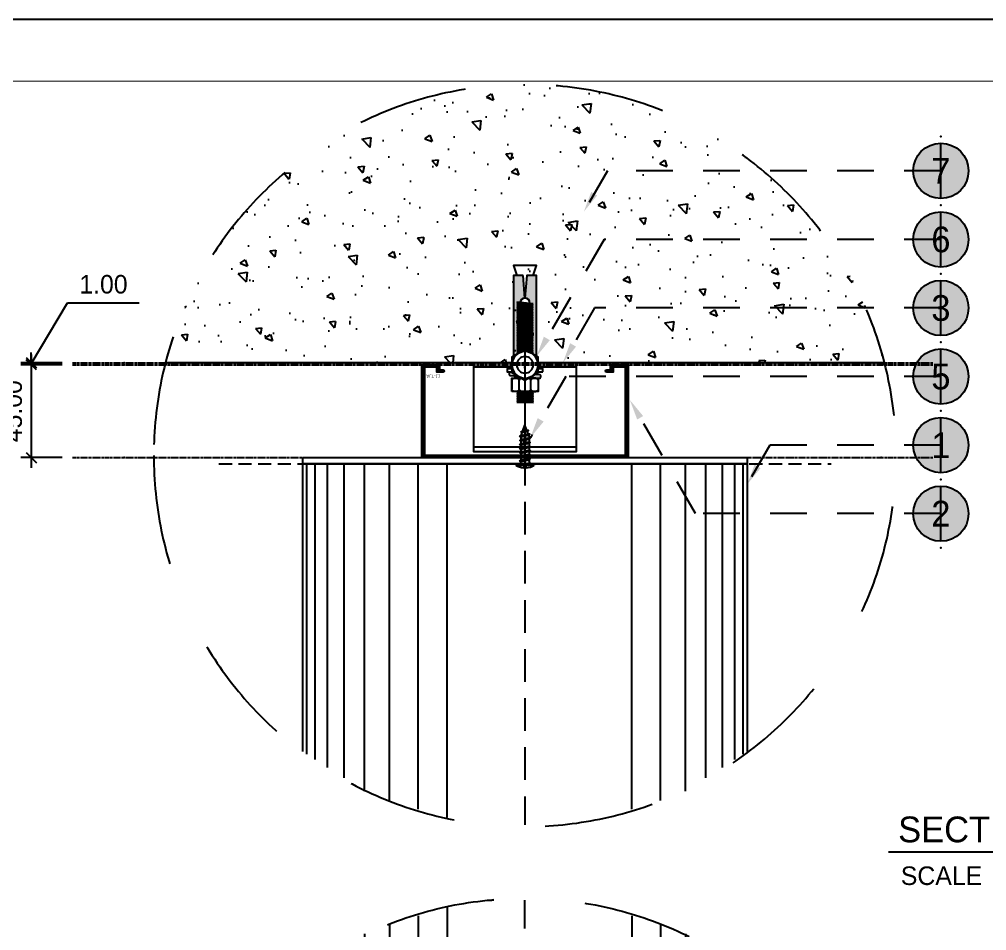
# Model space of a CAD drawing. Header units: millimetres. Extents: x -244126 to 368105, y -173968 to 259060.
# Drawn here: x -110371.9 to -109902.9, y 50908.5 to 51350.6 of the extents above; entities that cross this region are included whole.
import ezdxf
from ezdxf.enums import TextEntityAlignment as Align
from ezdxf.xclip import XClip

# ---------------------------------------------------------------- set-up
doc = ezdxf.new("R2010")
doc.units = ezdxf.units.MM
doc.header["$MEASUREMENT"] = 0
doc.header["$XCLIPFRAME"] = 0
for name, pattern in [('ACAD_ISO04W100', [30, 24, -3, 0, -3]), ('BORDER2', [22.225, 6.35, -3.175, 6.35, -3.175, 0, -3.175]), ('CENTER', [2, 1.25, -0.25, 0.25, -0.25]), ('HIDDEN', [9.525, 6.35, -3.175]), ('TA_GL_000.00010', [0.000275, 0.0001, -2.5e-05, 2.5e-05, -2.5e-05, 0.0001]), ('TA_HL_001.00', [6.5, 3.55, -2.95]), ('TA_HL_003.00000', [19.5, 10.65, -8.85]), ('TA_HL_015.00000', [97.5, 53.25, -44.25])]:
    doc.linetypes.add(name, pattern=pattern)
for name, color, linetype in [('000 - GRID', 8, 'CENTER'), ('000 - H A T C H', 8, 'Continuous'), ('000 - H I D D E N', 7, 'Continuous'), ('000 - L I N E 0.1', 1, 'Continuous'), ('000 - SYMBOL CON', 1, 'Continuous'), ('000 - T E X T', 4, 'Continuous'), ('000 - TITLEBLOCK', 4, 'Continuous'), ('000 - WIPEOUT', 250, 'Continuous'), ('001 - ASCESSORIES', 1, 'Continuous'), ('A03_SUN LOUVER', 7, 'Continuous'), ('A04_TUBE SERIES', 7, 'Continuous')]:
    doc.layers.add(name, color=color, linetype=linetype)
doc.styles.add('BROWALLIA', font='BrowalliaUPC.ttf')
doc.styles.add('Cetury Gothic', font='GOTHIC.TTF')
doc.styles.add('CORDIA', font='cordia.shx')
doc.styles.add('TA', font='Cordia New.ttf', dxfattribs={"height": 4.5})
doc.dimstyles.new('DIM E-E', dxfattribs={"dimscale": 2, "dimtxt": 0.18, "dimasz": 0.1, "dimexe": 0.1, "dimexo": 0.1, "dimgap": 0.09, "dimtad": 1, "dimtoh": 1, "dimzin": 0, "dimdsep": 46, "dimtxsty": 'CORDIA', "dimblk": 'OBLIQUE', "dimcen": 0.1, "dimdle": 0.1, "dimclrd": 40, "dimclre": 140, "dimclrt": 3, "dimadec": 0, "dimazin": 0, "dimtfac": 1, "dimtix": 1, "dimtmove": 2, "dimatfit": 3, "dimfxl": 1, "dimtolj": 1, "dimtzin": 0, "dimarcsym": 0})

# ---------------------------------------------------------------- blocks, each defined once
blk = doc.blocks.new('000 - ASSCESSORIES_FAMELINE_AL.EXTR._U-PROFILE_45x100x45mm._ALT-11_CUT_VIEW')
at = {"layer": '000 - H A T C H'}
h = blk.add_hatch(dxfattribs=at)
h.set_pattern_fill('ANSI32', color=256, scale=0.1)
h.set_pattern_definition([(45, (-50776.1304, -10058.6619), (-0.673519209, 0.673519209), []), (45, (-50775.6814, -10058.6619), (-0.673519209, 0.673519209), [])])
edge = h.paths.add_edge_path()
edge.add_line((50, 22.5), (-50, 22.5))
edge.add_line((-50, 22.5), (-50, -22.5))
edge.add_line((-50, -22.5), (-41.5, -22.5))
edge.add_line((-41.5, -22.5), (-41.5, -20.1))
edge.add_line((-41.5, -20.1), (-39.7, -20.1))
edge.add_arc((-39.7, -19.5), 0.6, 270, 450)
edge.add_line((-39.7, -18.9), (-42.7, -18.9))
edge.add_line((-42.7, -18.9), (-42.7, -19.5))
edge.add_line((-42.7, -19.5), (-42.7, -21.3))
edge.add_line((-42.7, -21.3), (-48.8, -21.3))
edge.add_line((-48.8, -21.3), (-48.8, 21.3))
edge.add_line((-48.8, 21.3), (48.8, 21.3))
edge.add_line((48.8, 21.3), (48.8, -21.3))
edge.add_line((48.8, -21.3), (42.7, -21.3))
edge.add_line((42.7, -21.3), (42.7, -18.9))
edge.add_line((42.7, -18.9), (39.7, -18.9))
edge.add_arc((39.7, -19.5), 0.6, 90, 270)
edge.add_line((39.7, -20.1), (41.5, -20.1))
edge.add_line((41.5, -20.1), (41.5, -22.5))
edge.add_line((41.5, -22.5), (42.7, -22.5))
edge.add_line((42.7, -22.5), (50, -22.5))
edge.add_line((50, -22.5), (50, 22.5))
at = {"layer": 'A04_TUBE SERIES', "color": 0}
blk.add_lwpolyline([(50, 22.5), (-50, 22.5), (-50, -22.5), (-41.5, -22.5), (-41.5, -20.1), (-39.7, -20.1, 1), (-39.7, -18.9), (-42.7, -18.9), (-42.7, -19.5), (-42.7, -21.3), (-48.8, -21.3), (-48.8, 21.3), (48.8, 21.3), (48.8, -21.3), (42.7, -21.3), (42.7, -18.9), (39.7, -18.9, 1), (39.7, -20.1), (41.5, -20.1), (41.5, -22.5), (42.7, -22.5), (50, -22.5)], format="xyb", close=True, dxfattribs=at)
at = {"layer": 'Defpoints', "color": 250}
blk.add_lwpolyline([(41.5, -22.5), (50, -22.5), (50, 22.5), (-50, 22.5), (-50, -22.5), (-41.5, -22.5)], dxfattribs=at)
at = {"layer": 'Defpoints', "color": 18, "true_color": 0x000000, "style": 'Cetury Gothic'}
blk.add_text('ALT-11', height=1.5, dxfattribs=at).set_placement((-47.84, -17.79))
blk = doc.blocks.new('*U1789')
at = {"layer": '001 - ASCESSORIES', "color": 0}
blk.add_blockref('000 - ASSCESSORIES_FAMELINE_AL.EXTR._U-PROFILE_45x100x45mm._ALT-11_CUT_VIEW', (0, 0), dxfattribs=at)
blk = doc.blocks.new('*U1646')
at = {"color": 0}
blk.add_wipeout([(-107.75, 0), (107.75, 0), (107.75, 2754), (-107.75, 2754)], dxfattribs=at).dxf.layer = '000 - WIPEOUT'
at = {"layer": '000 - H I D D E N', "linetype": 'HIDDEN', "ltscale": 2.5}
blk.add_line((0, -29.17), (0, 2783.17), dxfattribs=at)
at = {"layer": '001 - ASCESSORIES', "color": 0}
for points in [[(-107.75, 2757), (107.75, 2757), (107.75, 2754), (-107.75, 2754)], [(-107.75, -3), (107.75, -3), (107.75, 0), (-107.75, 0)]]:
    blk.add_lwpolyline(points, close=True, dxfattribs=at)
at = {"layer": 'A03_SUN LOUVER', "color": 8}
for p, q in [((-105.75, 2754), (-105.75, 0)), ((-101.75, 2754), (-101.75, 0)), ((-95.75, 2754), (-95.75, 0)), ((-87.75, 2754), (-87.75, 0)), ((-77.75, 2754), (-77.75, 0)), ((-65.75, 2754), (-65.75, 0)), ((-51.75, 2754), (-51.75, 0)), ((-37.75, 2754), (-37.75, 0)), ((51.75, 2754), (51.75, 0)), ((65.75, 2754), (65.75, 0)), ((77.75, 2754), (77.75, 0)), ((87.75, 2754), (87.75, 0)), ((95.75, 2754), (95.75, 0)), ((101.75, 2754), (101.75, 0)), ((105.75, 2754), (105.75, 0))]:
    blk.add_line(p, q, dxfattribs=at)
at = {"layer": 'A03_SUN LOUVER', "color": 0}
blk.add_lwpolyline([(-107.75, 0), (107.75, 0), (107.75, 2754), (-107.75, 2754)], close=True, dxfattribs=at)
at = {"layer": 'Defpoints', "color": 250, "linetype": 'HIDDEN'}
for p, q in [((-148.42, 2754), (148.42, 2754)), ((-148.42, 0), (148.42, 0))]:
    blk.add_line(p, q, dxfattribs=at)
blk = doc.blocks.new('000 - ASSCESSORIES_FAMELINE_GALV._HAT-PROFILE_197x43mm._SIDE_VIEW')
at = {"color": 2}
blk.add_wipeout([(25, 0), (-25, 0), (-25, 43), (25, 43)], dxfattribs=at).dxf.layer = '000 - WIPEOUT'
at = {"color": 1}
blk.add_line((25, 41), (-25, 41), dxfattribs=at)
at = {"color": 2}
blk.add_lwpolyline([(25, 0), (-25, 0), (-25, 43), (25, 43)], close=True, dxfattribs=at)
at = {"color": 3}
blk.add_lwpolyline([(-25, 2), (25, 2), (25, 0), (-25, 0)], close=True, dxfattribs=at)
blk = doc.blocks.new('A$Cb3cae7b0')
at = {"color": 250}
blk.add_wipeout([(-0.00133, 0.00867), (0, 0.00867), (0, -0.00867), (-0.00133, -0.00867)], dxfattribs=at).dxf.layer = '000 - WIPEOUT'
at = {"layer": '000 - H A T C H'}
h = blk.add_hatch(color=250, dxfattribs=at)
h.dxf.hatch_style = 1
h.paths.add_polyline_path([(-0.00283, 0.00719, 0.414214), (-0.00341, 0.00767), (-0.00394, 0.00763, 0.414214), (-0.00442, 0.00705), (-0.00318, -0.00719, 0.414214), (-0.0026, -0.00767), (-0.00207, -0.00763, 0.414214), (-0.00158, -0.00705)])
h = blk.add_hatch(color=250, dxfattribs=at)
h.dxf.hatch_style = 1
h.paths.add_polyline_path([(-0.00416, 0.004), (-0.00454, 0.004), (-0.00454, 0.00393), (-0.00454, 0.00169), (-0.00454, -0.004), (-0.00346, -0.004)])
h = blk.add_hatch(color=250, dxfattribs=at)
h.dxf.hatch_style = 1
h.paths.add_polyline_path([(-0.00133, 0.004), (-0.00255, 0.004), (-0.00185, -0.004), (-0.00133, -0.004)])
at = {"layer": '001 - ASCESSORIES', "color": 0}
blk.add_line((-0.00185, -0.004), (-0.00133, -0.004), dxfattribs=at)
blk.add_lwpolyline([(-0.00133, 0.00867), (0, 0.00867), (0, -0.00867), (-0.00133, -0.00867)], close=True, dxfattribs=at)
blk.add_wipeout([(-0.01094, -0.0064), (-0.00454, -0.0064), (-0.00454, 0.0064), (-0.01094, 0.0064)]).dxf.layer = '000 - WIPEOUT'
for p, q in [((-0.01094, 0.00393), (-0.01094, 0.00528)), ((-0.00566, 0.0064), (-0.00982, 0.0064)), ((-0.00454, 0.00528), (-0.00454, -0.00528)), ((-0.00454, 0.00393), (-0.00454, 0.00528)), ((-0.01094, 0.00393), (-0.01094, 0.00169)), ((-0.01094, 0.00169), (-0.01094, -0.00169)), ((-0.00982, 0.00281), (-0.00566, 0.00281)), ((-0.00454, 0.004), (-0.00416, 0.004)), ((-0.00454, 0.00393), (-0.00454, 0.00169)), ((-0.00454, 0.00169), (-0.00454, -0.00169)), ((-0.00255, 0.004), (-0.00133, 0.004)), ((-0.01094, -0.00169), (-0.01094, -0.00393)), ((-0.01094, -0.00393), (-0.01094, -0.00528)), ((-0.00982, -0.00281), (-0.00566, -0.00281)), ((-0.00454, -0.00169), (-0.00454, -0.00393)), ((-0.00454, -0.00393), (-0.00454, -0.00528)), ((-0.00454, -0.004), (-0.00346, -0.004)), ((-0.00566, -0.0064), (-0.00982, -0.0064))]:
    blk.add_line(p, q, dxfattribs=at)
blk.add_lwpolyline([(-0.00394, 0.00763), (-0.00341, 0.00767, -0.414214), (-0.00283, 0.00719), (-0.00158, -0.00705, -0.414214), (-0.00207, -0.00763), (-0.0026, -0.00767, -0.414214), (-0.00318, -0.00719), (-0.00442, 0.00705, -0.414214)], format="xyb", close=True, dxfattribs=at)
for centre, start, end in [((-0.00982, 0.00528), 90, 180), ((-0.00566, 0.00528), 0, 90), ((-0.00982, 0.00393), 180, 270), ((-0.00982, 0.00169), 90, 180), ((-0.00566, 0.00393), 270, 0), ((-0.00566, 0.00169), 360, 90), ((-0.00982, -0.00169), 180, 270), ((-0.00982, -0.00393), 90, 180), ((-0.00566, -0.00169), 270, 0), ((-0.00566, -0.00393), 360, 90), ((-0.00982, -0.00528), 180, 270), ((-0.00566, -0.00528), 270, 360)]:
    blk.add_arc(centre, 0.00112, start, end, dxfattribs=at)
at = {"layer": 'Defpoints', "color": 250}
blk.add_lwpolyline([(-0.01094, -0.0064), (-0.00454, -0.0064), (-0.00454, 0.0064), (-0.01094, 0.0064)], close=True, dxfattribs=at)
blk = doc.blocks.new('AASSAW')
at = {"layer": '001 - ASCESSORIES', "color": 8}
for p, q in [((0.0006, -0.003), (0, 0.003)), ((0, 0.003), (0, -0.003)), ((0.0012, -0.003), (0.0006, 0.003)), ((0.0018, -0.003), (0.0012, 0.003)), ((0.0024, -0.003), (0.0018, 0.003)), ((0.003, -0.003), (0.0024, 0.003)), ((0.0036, -0.003), (0.003, 0.003)), ((0.0042, -0.003), (0.0036, 0.003)), ((0.0048, -0.003), (0.0042, 0.003)), ((0.0054, -0.003), (0.0048, 0.003)), ((0.006, -0.003), (0.0054, 0.003)), ((0.0066, -0.003), (0.006, 0.003)), ((0.0072, -0.003), (0.0066, 0.003)), ((0.0078, -0.003), (0.0072, 0.003)), ((0.0084, -0.003), (0.0078, 0.003)), ((0.009, -0.003), (0.0084, 0.003)), ((0.0096, -0.003), (0.009, 0.003)), ((0.0102, -0.003), (0.0096, 0.003)), ((0.0108, -0.003), (0.0102, 0.003)), ((0.0114, -0.003), (0.0108, 0.003)), ((0.012, -0.003), (0.0114, 0.003)), ((0.0126, -0.003), (0.012, 0.003)), ((0.0132, -0.003), (0.0126, 0.003)), ((0.0138, -0.003), (0.0132, 0.003)), ((0.0144, -0.003), (0.0138, 0.003)), ((0.015, -0.003), (0.0144, 0.003)), ((0.0156, -0.003), (0.015, 0.003)), ((0.0162, -0.003), (0.0156, 0.003)), ((0.0168, -0.003), (0.0162, 0.003)), ((0.0174, -0.003), (0.0168, 0.003)), ((0.018, -0.003), (0.0174, 0.003)), ((0.0186, -0.003), (0.018, 0.003)), ((0.01861, -0.00306), (0.01801, 0.00294)), ((0.01921, -0.00306), (0.01861, 0.00294)), ((0.01981, -0.00306), (0.01921, 0.00294)), ((0.02041, -0.00306), (0.01981, 0.00294)), ((0.02101, -0.00306), (0.02041, 0.00294)), ((0.02161, -0.00306), (0.02101, 0.00294)), ((0.02221, -0.00306), (0.02161, 0.00294)), ((0.02281, -0.00306), (0.02221, 0.00294)), ((0.02341, -0.00306), (0.02281, 0.00294)), ((0.02401, -0.00306), (0.02341, 0.00294)), ((0.02461, -0.00306), (0.02401, 0.00294)), ((0.02521, -0.00306), (0.02461, 0.00294)), ((0.02581, -0.00306), (0.02521, 0.00294)), ((0.02641, -0.00306), (0.02581, 0.00294)), ((0.02701, -0.00306), (0.02641, 0.00294)), ((0.02761, -0.00306), (0.02701, 0.00294)), ((0.02821, -0.00306), (0.02761, 0.00294)), ((0.02881, -0.00306), (0.02821, 0.00294)), ((0.02941, -0.00306), (0.02881, 0.00294)), ((0.03001, -0.00306), (0.02941, 0.00294)), ((0.03061, -0.00306), (0.03001, 0.00294)), ((0.03121, -0.00306), (0.03061, 0.00294)), ((0.03181, -0.00306), (0.03121, 0.00294)), ((0.03241, -0.00306), (0.03181, 0.00294)), ((0.03301, -0.00306), (0.03241, 0.00294)), ((0.03361, -0.00306), (0.03301, 0.00294)), ((0.03421, -0.00306), (0.03361, 0.00294)), ((0.03481, -0.00306), (0.03421, 0.00294)), ((0.03541, -0.00306), (0.03481, 0.00294)), ((0.03601, -0.00306), (0.03541, 0.00294)), ((0.03661, -0.00306), (0.03601, 0.00294))]:
    blk.add_line(p, q, dxfattribs=at)
for centre, start, end in [((0.0003, 0.003), 180, 0), ((0.0009, 0.003), 180, 0), ((0.0015, 0.003), 180, 0), ((0.0021, 0.003), 180, 0), ((0.0027, 0.003), 180, 0), ((0.0033, 0.003), 180, 0), ((0.0039, 0.003), 180, 0), ((0.0045, 0.003), 180, 0), ((0.0051, 0.003), 180, 0), ((0.0057, 0.003), 180, 0), ((0.0063, 0.003), 180, 0), ((0.0069, 0.003), 180, 0), ((0.0075, 0.003), 180, 0), ((0.0081, 0.003), 180, 0), ((0.0087, 0.003), 180, 0), ((0.0093, 0.003), 180, 0), ((0.0099, 0.003), 180, 0), ((0.0105, 0.003), 180, 0), ((0.0111, 0.003), 180, 0), ((0.0117, 0.003), 180, 0), ((0.0123, 0.003), 180, 0), ((0.0129, 0.003), 180, 0), ((0.0135, 0.003), 180, 0), ((0.0141, 0.003), 180, 0), ((0.0147, 0.003), 180, 0), ((0.0153, 0.003), 180, 0), ((0.0159, 0.003), 180, 0), ((0.0165, 0.003), 180, 0), ((0.0171, 0.003), 180, 0), ((0.0177, 0.003), 180, 0), ((0.01831, 0.00294), 180, 0), ((0.01891, 0.00294), 180, 0), ((0.01951, 0.00294), 180, 0), ((0.02011, 0.00294), 180, 0), ((0.02071, 0.00294), 180, 0), ((0.02131, 0.00294), 180, 0), ((0.02191, 0.00294), 180, 0), ((0.02251, 0.00294), 180, 0), ((0.02311, 0.00294), 180, 0), ((0.02371, 0.00294), 180, 0), ((0.02431, 0.00294), 180, 0), ((0.02491, 0.00294), 180, 0), ((0.02551, 0.00294), 180, 0), ((0.02611, 0.00294), 180, 0), ((0.02671, 0.00294), 180, 0), ((0.02731, 0.00294), 180, 0), ((0.02791, 0.00294), 180, 0), ((0.02851, 0.00294), 180, 0), ((0.02911, 0.00294), 180, 0), ((0.02971, 0.00294), 180, 0), ((0.03031, 0.00294), 180, 0), ((0.03091, 0.00294), 180, 0), ((0.03151, 0.00294), 180, 0), ((0.03211, 0.00294), 180, 0), ((0.03271, 0.00294), 180, 0), ((0.03331, 0.00294), 180, 0), ((0.03391, 0.00294), 180, 0), ((0.03451, 0.00294), 180, 0), ((0.03511, 0.00294), 180, 0), ((0.03571, 0.00294), 180, 0), ((0.0003, -0.003), 0, 180), ((0.0009, -0.003), 0, 180), ((0.0015, -0.003), 0, 180), ((0.0021, -0.003), 0, 180), ((0.0027, -0.003), 0, 180), ((0.0033, -0.003), 0, 180), ((0.0039, -0.003), 0, 180), ((0.0045, -0.003), 0, 180), ((0.0051, -0.003), 0, 180), ((0.0057, -0.003), 0, 180), ((0.0063, -0.003), 0, 180), ((0.0069, -0.003), 0, 180), ((0.0075, -0.003), 0, 180), ((0.0081, -0.003), 0, 180), ((0.0087, -0.003), 0, 180), ((0.0093, -0.003), 0, 180), ((0.0099, -0.003), 0, 180), ((0.0105, -0.003), 0, 180), ((0.0111, -0.003), 0, 180), ((0.0117, -0.003), 0, 180), ((0.0123, -0.003), 0, 180), ((0.0129, -0.003), 0, 180), ((0.0135, -0.003), 0, 180), ((0.0141, -0.003), 0, 180), ((0.0147, -0.003), 0, 180), ((0.0153, -0.003), 0, 180), ((0.0159, -0.003), 0, 180), ((0.0165, -0.003), 0, 180), ((0.0171, -0.003), 0, 180), ((0.0177, -0.003), 0, 180), ((0.0183, -0.003), 0, 180), ((0.01831, -0.00306), 0, 180), ((0.01891, -0.00306), 0, 180), ((0.01951, -0.00306), 0, 180), ((0.02011, -0.00306), 0, 180), ((0.02071, -0.00306), 0, 180), ((0.02131, -0.00306), 0, 180), ((0.02191, -0.00306), 0, 180), ((0.02251, -0.00306), 0, 180), ((0.02311, -0.00306), 0, 180), ((0.02371, -0.00306), 0, 180), ((0.02431, -0.00306), 0, 180), ((0.02491, -0.00306), 0, 180), ((0.02551, -0.00306), 0, 180), ((0.02611, -0.00306), 0, 180), ((0.02671, -0.00306), 0, 180), ((0.02731, -0.00306), 0, 180), ((0.02791, -0.00306), 0, 180), ((0.02851, -0.00306), 0, 180), ((0.02911, -0.00306), 0, 180), ((0.02971, -0.00306), 0, 180), ((0.03031, -0.00306), 0, 180), ((0.03091, -0.00306), 0, 180), ((0.03151, -0.00306), 0, 180), ((0.03211, -0.00306), 0, 180), ((0.03271, -0.00306), 0, 180), ((0.03331, -0.00306), 0, 180), ((0.03391, -0.00306), 0, 180), ((0.03451, -0.00306), 0, 180), ((0.03511, -0.00306), 0, 180), ((0.03571, -0.00306), 0, 180), ((0.03631, -0.00306), 0, 180)]:
    blk.add_arc(centre, 0.0003, start, end, dxfattribs=at)
blk = doc.blocks.new('A$C3e261610')
at = {"layer": '001 - ASCESSORIES'}
h = blk.add_hatch(color=0, dxfattribs=at)
h.dxf.hatch_style = 1
h.paths.add_polyline_path([(0.04334, 0.0056), (0, 0.0056), (0, -0.0056), (0.04334, -0.0056), (0.04334, -0.00092), (0.03237, 0, -1), (0.02757, 0, -1), (0.03237, 0), (0.04334, 0.00092)])
h.paths.add_polyline_path([(0.02203, -0.00093, -0.414214), (0.02236, -0.00279), (0.02198, -0.00333, -0.414214), (0.02012, -0.00366), (0.01356, 0.00093, -0.414214), (0.01324, 0.00279), (0.01362, 0.00333, -0.414214), (0.01548, 0.00366)], flags=16)
at = {"layer": '000 - L I N E 0.1', "color": 0}
blk.add_lwpolyline([(0.04334, -0.00092), (0.04334, -0.0056), (0, -0.0056), (0, 0.0056), (0.04334, 0.0056), (0.04334, 0.00092), (0.03237, 0)], close=True, dxfattribs=at)
blk.add_lwpolyline([(0.04334, 0.004), (0.04814, 0.0056), (0.04814, -0.0056), (0.04334, -0.004)], dxfattribs=at)
blk.add_lwpolyline([(0.02203, -0.00093), (0.01548, 0.00366, 0.414214), (0.01362, 0.00333), (0.01324, 0.00279, 0.414214), (0.01356, 0.00093), (0.02012, -0.00366, 0.414214), (0.02198, -0.00333), (0.02236, -0.00279, 0.414214)], format="xyb", close=True, dxfattribs=at)
blk.add_circle((0.02997, 0), 0.0024, dxfattribs=at)
at = {"layer": '001 - ASCESSORIES', "color": 0, "xscale": 1.333330000035251, "yscale": 1.333330000035251, "zscale": 1.333330000035251}
blk.add_blockref('AASSAW', (-0.01822, 0.00008), dxfattribs=at)
blk = doc.blocks.new('000 - DYNAMIC_VIEW_ASSCESSORIES_EXPANSION_BOLT_5-16_(EB-03)_TOP_VIEW')
at = {"color": 250}
blk.add_wipeout([(-3.7, 6.4), (3.7, 6.4), (7.39, 0), (3.7, -6.4), (-3.7, -6.4), (-7.39, 0)], dxfattribs=at).dxf.layer = '000 - WIPEOUT'
at = {"layer": '000 - L I N E 0.1', "color": 9}
blk.add_lwpolyline([(-3.7, 6.4), (3.7, 6.4), (7.39, 0), (3.7, -6.4), (-3.7, -6.4), (-7.39, 0)], close=True, dxfattribs=at)
for radius in [6.4, 4]:
    blk.add_circle((0, 0), radius, dxfattribs=at)
at = {"layer": '000 - H I D D E N', "color": 2, "insert": (0.17, 0.42), "char_height": 1, "width": 59.6844, "attachment_point": 2, "style": 'Cetury Gothic'}
blk.add_mtext('{\\C150;EB-03}', dxfattribs=at)
blk = doc.blocks.new('*U3193')
at = {"color": 0, "xscale": 1000, "yscale": 1000, "zscale": 1000}
blk.add_blockref('A$C3e261610', (0, 0), dxfattribs=at)
at = {"layer": '001 - ASCESSORIES', "color": 0, "xscale": 1000, "yscale": 1000, "zscale": 1000}
blk.add_blockref('A$Cb3cae7b0', (-2, 0), dxfattribs=at)
blk.add_blockref('000 - DYNAMIC_VIEW_ASSCESSORIES_EXPANSION_BOLT_5-16_(EB-03)_TOP_VIEW', (0, 0))
blk = doc.blocks.new('000 - DYNAMIC_VIEW_ASSCESSORIES_PHILLIPS_HEAD_SELF_DRILLING_SCREW_No.8x19mm._SIDE_VIEW')
at = {"layer": '000 - H A T C H'}
h = blk.add_hatch(color=250, dxfattribs=at)
h.dxf.hatch_style = 1
edge = h.paths.add_edge_path()
edge.add_line((7.24, 2), (5.96, 2))
edge.add_arc((5, 1.57), 1.05, 384.1341, 422.4587)
edge.add_arc((4.83, 2.51), 0.657, 308.6596, 358.8819, ccw=False)
edge.add_line((5.24, 2), (3.96, 2))
edge.add_arc((3, 1.57), 1.05, 384.1341, 422.4587)
edge.add_arc((2.83, 2.51), 0.657, 308.6596, 358.8819, ccw=False)
edge.add_line((3.24, 2), (1.96, 2))
edge.add_arc((1, 1.57), 1.05, 384.1341, 422.4587)
edge.add_arc((0.83, 2.51), 0.657, 315.6091, 358.8819, ccw=False)
edge.add_line((1.3, 2.05), (0, 2.5))
edge.add_line((0, 2.5), (0, 4.5))
edge.add_line((0, 4.5), (-0.5, 4.5))
edge.add_arc((7.34, 0), 9.04, 150.1372, 176.0119)
edge.add_line((-1.68, 0.63), (-0.99, 0.63))
edge.add_line((-0.99, 0.63), (-0.99, -0.56))
edge.add_line((-0.99, -0.56), (-1.68, -0.56))
edge.add_arc((7.34, 0), 9.04, 183.5796, 209.8628)
edge.add_line((-0.5, -4.5), (0, -4.5))
edge.add_line((0, -4.5), (0, -2.5))
edge.add_line((0, -2.5), (1.8, -2))
edge.add_line((1.8, -2), (2.14, -2))
edge.add_arc((1.72, -2.87), 0.966, 382.4776, 424.1153, ccw=False)
edge.add_arc((2.02, -1.9), 0.847, 314.556, 352.9855)
edge.add_line((2.86, -2), (4.14, -2))
edge.add_arc((3.72, -2.87), 0.966, 382.4776, 424.1153, ccw=False)
edge.add_arc((4.02, -1.9), 0.847, 314.556, 352.9855)
edge.add_line((4.86, -2), (6.14, -2))
edge.add_arc((5.72, -2.87), 0.966, 382.4776, 424.1153, ccw=False)
edge.add_arc((6.02, -1.9), 0.847, 314.556, 352.9855)
edge.add_line((6.86, -2), (8.14, -2))
edge.add_arc((7.72, -2.87), 0.966, 382.4776, 424.1153, ccw=False)
edge.add_arc((8.02, -1.9), 0.847, 314.556, 352.9855)
edge.add_line((8.86, -2), (10.14, -2))
edge.add_arc((9.72, -2.87), 0.966, 382.4776, 424.1153, ccw=False)
edge.add_arc((10.02, -1.9), 0.847, 314.556, 352.9855)
edge.add_line((10.86, -2), (12.14, -2))
edge.add_arc((11.72, -2.87), 0.966, 382.4776, 424.1153, ccw=False)
edge.add_arc((12.02, -1.9), 0.847, 314.556, 352.9855)
edge.add_line((12.86, -2), (13.63, -2))
edge.add_line((13.63, -2), (14.1, -1.82))
edge.add_arc((13.68, -2.69), 0.966, 382.4776, 424.1153, ccw=False)
edge.add_arc((13.98, -1.72), 0.847, 314.556, 352.9855)
edge.add_line((14.82, -1.82), (14.76, -1.58))
edge.add_line((14.76, -1.58), (15.95, -1.14))
edge.add_arc((15.53, -2.01), 0.966, 382.4776, 424.1153, ccw=False)
edge.add_arc((15.82, -1.03), 0.847, 314.556, 352.9855)
edge.add_line((16.66, -1.14), (16.61, -0.89))
edge.add_line((16.61, -0.89), (19, 0))
edge.add_line((19, 0), (16.17, 1.05))
edge.add_line((16.17, 1.05), (16.11, 1.34))
edge.add_arc((15.15, 0.92), 1.05, 384.1341, 422.4587)
edge.add_arc((14.98, 1.86), 0.657, 308.6596, 358.8819, ccw=False)
edge.add_line((15.39, 1.34), (13.99, 1.87))
edge.add_line((13.99, 1.87), (13.96, 2))
edge.add_arc((13, 1.57), 1.05, 384.1341, 422.4587)
edge.add_arc((12.83, 2.51), 0.657, 308.6596, 358.8819, ccw=False)
edge.add_line((13.24, 2), (11.96, 2))
edge.add_arc((11, 1.57), 1.05, 384.1341, 422.4587)
edge.add_arc((10.83, 2.51), 0.657, 308.6596, 358.8819, ccw=False)
edge.add_line((11.24, 2), (9.96, 2))
edge.add_arc((9, 1.57), 1.05, 384.1341, 422.4587)
edge.add_arc((8.83, 2.51), 0.657, 308.6596, 358.8819, ccw=False)
edge.add_line((9.24, 2), (7.96, 2))
edge.add_arc((7, 1.57), 1.05, 384.1341, 422.4587)
edge.add_arc((6.83, 2.51), 0.657, 308.6596, 358.8819, ccw=False)
at = {"layer": '001 - ASCESSORIES', "color": 0, "linetype": 'ByBlock'}
for p, q in [((-0.99, 0.63), (-1.68, 0.63)), ((-0.99, -0.56), (-0.99, 0.63)), ((0, 4.5), (-0.5, 4.5)), ((-0.5, 4.5), (-0.5, -4.5)), ((0, 4.5), (0, -4.5)), ((1.3, 2.05), (0, 2.5)), ((2.61, -2.5), (1.49, 2.5)), ((3.24, 2), (1.96, 2)), ((4.61, -2.5), (3.49, 2.5)), ((5.24, 2), (3.96, 2)), ((6.61, -2.5), (5.49, 2.5)), ((7.24, 2), (5.96, 2)), ((8.61, -2.5), (7.49, 2.5)), ((9.24, 2), (7.96, 2)), ((10.61, -2.5), (9.49, 2.5)), ((11.24, 2), (9.96, 2)), ((12.61, -2.5), (11.49, 2.5)), ((13.24, 2), (11.96, 2)), ((14.57, -2.32), (13.49, 2.5)), ((13.99, 1.87), (15.39, 1.34)), ((16.42, -1.64), (15.64, 1.84)), ((16.17, 1.05), (19, 0)), ((-1.68, -0.56), (-0.99, -0.56)), ((0, 0), (-0.5, 0)), ((0, -4.5), (-0.5, -4.5)), ((0, -2.5), (1.8, -2)), ((2.14, -2), (1.8, -2)), ((4.14, -2), (2.86, -2)), ((6.14, -2), (4.86, -2)), ((8.14, -2), (6.86, -2)), ((10.14, -2), (8.86, -2)), ((12.14, -2), (10.86, -2)), ((13.63, -2), (12.86, -2)), ((13.63, -2), (14.1, -1.82)), ((14.76, -1.58), (15.95, -1.14)), ((16.61, -0.89), (19, 0))]:
    blk.add_line(p, q, dxfattribs=at)
for points in [[(2.14, -2), (1.24, 2, 0.222712), (1.49, 2.5, -0.168799), (1.96, 2), (2.86, -2, -0.16927), (2.61, -2.5, 0.183704)], [(4.14, -2), (3.24, 2, 0.222712), (3.49, 2.5, -0.168799), (3.96, 2), (4.86, -2, -0.16927), (4.61, -2.5, 0.183704)], [(6.14, -2), (5.24, 2, 0.222712), (5.49, 2.5, -0.168799), (5.96, 2), (6.86, -2, -0.16927), (6.61, -2.5, 0.183704)], [(8.14, -2), (7.24, 2, 0.222712), (7.49, 2.5, -0.168799), (7.96, 2), (8.86, -2, -0.16927), (8.61, -2.5, 0.183704)], [(10.14, -2), (9.24, 2, 0.222712), (9.49, 2.5, -0.168799), (9.96, 2), (10.86, -2, -0.16927), (10.61, -2.5, 0.183704)], [(12.14, -2), (11.24, 2, 0.222712), (11.49, 2.5, -0.168799), (11.96, 2), (12.86, -2, -0.16927), (12.61, -2.5, 0.183704)], [(14.1, -1.82), (13.24, 2, 0.222712), (13.49, 2.5, -0.168799), (13.96, 2), (14.82, -1.82, -0.16927), (14.57, -2.32, 0.183704)], [(15.95, -1.14), (15.39, 1.34, 0.222712), (15.64, 1.84, -0.168799), (16.11, 1.34), (16.66, -1.14, -0.16927), (16.42, -1.64, 0.183704)]]:
    blk.add_lwpolyline(points, format="xyb", close=True, dxfattribs=at)
for start, end in [(150.1372, 176.0119), (183.5796, 209.8628)]:
    blk.add_arc((7.34, 0), 9.04, start, end, dxfattribs=at)
at = {"layer": 'Defpoints', "color": 250, "linetype": 'ByBlock', "ltscale": 0.001}
blk.add_line((54.18, 0), (-3.77, 0), dxfattribs=at)
at = {"layer": '001 - ASCESSORIES', "color": 0, "insert": (8.55, 0), "char_height": 1, "width": 59.6844, "attachment_point": 2, "rotation": 90, "style": 'Cetury Gothic'}
blk.add_mtext('\\A1;{\\H2.1x;\\C150;\\S3/4;\\H0.47634x; }', dxfattribs=at)
blk = doc.blocks.new('*U4798')
at = {"layer": '001 - ASCESSORIES', "color": 0, "linetype": 'ByBlock'}
blk.add_blockref('000 - DYNAMIC_VIEW_ASSCESSORIES_PHILLIPS_HEAD_SELF_DRILLING_SCREW_No.8x19mm._SIDE_VIEW', (0, 0), dxfattribs=at)
blk = doc.blocks.new('000 - FAMELINE_BUBBLE_TYP.DETAIL_AL.SUN_LV._AF300+END_CAP_CUT_VIEW_TYPE_2')
at = {"layer": '000 - H A T C H'}
h = blk.add_hatch(dxfattribs=at)
h.set_pattern_fill('AR-CONC', color=8, scale=5)
h.set_pattern_definition([(50, (11604.045, -37181.417), (35.86301, -3.137607), [3.75, -41.25]), (355, (11604.045, -37181.417), (-6.937567, 37.609607), [3, -33]), (100.45144, (11607.034, -37181.678), (28.925442, 34.472), [3.18701, -35.057106]), (46.1842, (11604.045, -37171.417), (53.362067, -8.275964), [5.625, -61.875]), (96.63564, (11608.49, -37172.106), (46.7331, 48.70593), [4.78052, -52.58569]), (351.18416, (11604.045, -37171.417), (46.7331, 48.70593), [4.5, -49.5]), (21, (11609.045, -37173.917), (29.845353, -20.130945), [3.75, -41.25]), (326, (11609.045, -37173.917), (12.165767, 36.257502), [3, -33]), (71.45144, (11611.533, -37175.594), (42.01112, 16.126558), [3.18701, -35.057106]), (37.5, (11604.045, -37181.417), (0.6079928, 16.6446927), [0, -32.6, 0, -33.5, 0, -33.125]), (7.5, (11604.045, -37181.417), (13.153477, 19.720586), [0, -19.1, 0, -31.85, 0, -12.625]), (327.5, (11592.895, -37181.417), (26.691122, -1.1277436), [0, -12.5, 0, -39, 0, -51.75]), (317.5, (11587.895, -37181.417), (29.159308, 5.005249), [0, -16.25, 0, -25.9, 0, -36.75])])
edge = h.paths.add_edge_path()
edge.add_line((174.28, -45), (-174.28, -45))
edge.add_arc((0, 0), 180, 194.4775, 345.5225)
at = {"color": 3}
blk.add_line((174.28, -45), (-174.28, -45), dxfattribs=at)
at = {"color": 2}
blk.add_blockref('*U1789', (0, -21.5), dxfattribs=at)
at = {"color": 3}
ref = blk.add_blockref('*U1646', (0, 4), dxfattribs=at)
XClip(ref).set_block_clipping_path([(-25.6166708892, 175.1678595386), (-74.7747023403, 160.7337591638), (-117.8749321101, 133.0349233838), (-151.4256359096, 94.315347142), (-172.7087352506, 47.7118602314), (-180, -3), (-172.7087352506, -53.7118602315), (-151.4256359096, -100.315347142), (-117.8749321101, -139.0349233838), (-74.7747023403, -166.7337591638), (-25.6166708892, -181.1678595386), (25.6166708892, -181.1678595386), (74.7747023403, -166.7337591638), (117.8749321101, -139.0349233838), (151.4256359096, -100.315347142), (172.7087352506, -53.7118602315), (180, -3), (172.7087352506, 47.7118602314), (151.4256359096, 94.315347142), (117.8749321101, 133.0349233838), (74.7747023403, 160.7337591638), (25.6166708892, 175.1678595386)])
at = {"layer": '000 - SYMBOL CON', "color": 2, "linetype": 'ByBlock'}
blk.add_circle((0, 0), 180, dxfattribs=at)
at = {"color": 3}
blk.add_blockref('000 - ASSCESSORIES_FAMELINE_GALV._HAT-PROFILE_197x43mm._SIDE_VIEW', (0, -45), dxfattribs=at)
at = {"layer": '001 - ASCESSORIES', "rotation": 270}
blk.add_blockref('*U3193', (0, -44), dxfattribs=at)
at = {"layer": '001 - ASCESSORIES', "xscale": -1.000000000000001, "rotation": 90}
blk.add_blockref('*U4798', (0, 4.25), dxfattribs=at)
blk = doc.blocks.new('A$Cfd196da9')
at = {"color": 0, "linetype": 'ByBlock', "const_width": 0.1}
blk.add_lwpolyline([(-143.5, -98), (96.5, -98), (96.5, 99), (-143.5, 99)], close=True, dxfattribs=at)
blk = doc.blocks.new('*U1678')
at = {"layer": '000 - TITLEBLOCK', "color": 250}
blk.add_lwpolyline([(0, 0), (1485, 0), (1485, 1050), (0, 1050)], close=True, dxfattribs=at)
at = {"layer": '000 - T E X T', "color": 3, "xscale": 5, "yscale": 5, "zscale": 5}
blk.add_blockref('A$Cfd196da9', (742.5, 525), dxfattribs=at)
at = {"color": 4, "style": 'TA'}
blk.add_attdef('PAPER_SIZE', text='', height=6.25, dxfattribs=at).set_placement((1421.5, 24.94), align=Align.MIDDLE_RIGHT)
blk.add_attdef('SCALE_SIZE', text='', height=6.25, dxfattribs=at).set_placement((1433.78, 25.07), align=Align.MIDDLE_LEFT)
at = {"layer": '000 - T E X T', "color": 250, "style": 'TA'}
for tag, height, p in [('SUPERLINK', 5, (43.16, 1039.41)), ('NAMEFILE', 5, (43.16, 1029.41)), ('SC', 100, (8.41, 938.03))]:
    blk.add_attdef(tag, text='', height=height, dxfattribs=at).set_placement(p, align=Align.MIDDLE_LEFT)
at = {"layer": '000 - T E X T', "color": 4, "style": 'TA'}
for tag, height, p in [('PRELIM_NAME_JOB_1', 5, (1311.66, 825.48)), ('PRELIM_NAME_JOB_2', 5, (1311.66, 814.57)), ('PRELIM_NAME_PROJECT_1', 7.5, (1237.02, 773.28)), ('PRELIM_NAME_PROJECT_2', 7.5, (1237.02, 754.78)), ('PRELIM_NAME_PROJECT_3', 7.5, (1237.02, 736.28)), ('PRELIM_NAME_TITLE_3', 6, (1238.77, 184.97)), ('DRAWING_NO1', 6, (1236.53, 82.29)), ('DRAWING_NO2', 6, (1236.53, 62.29)), ('PRELIM_NAME_TITLE_1', 1.2, (247.75, 43.65)), ('PRELIM_NAME_TITLE_2', 1.2, (247.75, 40.32))]:
    blk.add_attdef(tag, text='', height=height, dxfattribs=at).set_placement(p, align=Align.MIDDLE_LEFT)
at = {"layer": '000 - T E X T', "color": 4, "style": 'Cetury Gothic'}
for tag, p in [('SHEET_NO.', (1403.95, 84.99)), ('TOTAL_SHEET_NO.', (1402.41, 44.1))]:
    blk.add_attdef(tag, text='', height=9, dxfattribs=at).set_placement(p, align=Align.CENTER)
at = {"layer": '000 - T E X T', "color": 4, "style": 'TA'}
blk.add_attdef('NAME_REMARK', (138.21, 43.26), '', height=10, dxfattribs=at)
blk = doc.blocks.new('000 - ARROW FOR SYMBOL')
at = {"layer": '000 - SYMBOL CON', "color": 0, "linetype": 'HIDDEN'}
blk.add_solid([(1.289, 1.565), (0, 0), (0.711, 1.899)], dxfattribs=at)
blk = doc.blocks.new('*U1690')
h = blk.add_hatch(color=250)
h.dxf.hatch_style = 1
edge = h.paths.add_edge_path()
edge.add_arc((0, 0), 2.683, 0, 360)
for p in [(0, 3.326), (0, -3.326)]:
    blk.add_point(p)
at = {"layer": '000 - SYMBOL CON', "color": 0, "linetype": 'ByBlock'}
for points in [[(0, 0), (-23.791, 0), (-30.162, 11.034)], [(-23.791, 0), (-23.791, 0), (-30.162, 11.034)]]:
    blk.add_lwpolyline(points, dxfattribs=at)
at = {"layer": '000 - SYMBOL CON', "color": 2}
blk.add_circle((0, 0), 2.683, dxfattribs=at)
at = {"layer": 'Defpoints', "color": 250}
blk.add_line((0, -2.683), (0, 2.683), dxfattribs=at)
at = {"layer": '000 - SYMBOL CON', "color": 0, "xscale": -1, "rotation": 180}
blk.add_blockref('000 - ARROW FOR SYMBOL', (-30.162, 11.034), dxfattribs=at)
blk.add_blockref('000 - ARROW FOR SYMBOL', (-30.162, 11.034), dxfattribs=at)
at = {"layer": '000 - T E X T', "style": 'BROWALLIA'}
blk.add_attdef('NO.CODE', text='', height=2.5, dxfattribs=at).set_placement((0, 0), align=Align.MIDDLE_CENTER)
blk = doc.blocks.new('*U1689')
h = blk.add_hatch(color=250)
h.dxf.hatch_style = 1
edge = h.paths.add_edge_path()
edge.add_arc((0, 0), 2.683, 0, 360)
for p in [(0, 3.326), (0, -3.326)]:
    blk.add_point(p)
at = {"layer": '000 - SYMBOL CON', "color": 0, "linetype": 'ByBlock'}
for points in [[(0, 0), (-33.599, 0), (-36.667, -5.315)], [(-33.599, 0), (-33.599, 0), (-36.667, -5.315)]]:
    blk.add_lwpolyline(points, dxfattribs=at)
at = {"layer": '000 - SYMBOL CON', "color": 2}
blk.add_circle((0, 0), 2.683, dxfattribs=at)
at = {"layer": 'Defpoints', "color": 250}
blk.add_line((0, -2.683), (0, 2.683), dxfattribs=at)
at = {"layer": '000 - SYMBOL CON', "color": 0}
blk.add_blockref('000 - ARROW FOR SYMBOL', (-36.667, -5.315), dxfattribs=at)
blk.add_blockref('000 - ARROW FOR SYMBOL', (-36.667, -5.315), dxfattribs=at)
at = {"layer": '000 - T E X T', "style": 'BROWALLIA'}
blk.add_attdef('NO.CODE', text='', height=2.5, dxfattribs=at).set_placement((0, 0), align=Align.MIDDLE_CENTER)
blk = doc.blocks.new('*U1688')
h = blk.add_hatch(color=250)
h.dxf.hatch_style = 1
edge = h.paths.add_edge_path()
edge.add_arc((0, 0), 2.683, 0, 360)
for p in [(0, 3.326), (0, -3.326)]:
    blk.add_point(p)
at = {"layer": '000 - SYMBOL CON', "color": 0, "linetype": 'ByBlock'}
for points in [[(0, 0), (-32.668, 0), (-39.212, -11.336)], [(-32.668, 0), (-32.668, 0), (-39.212, -11.336)]]:
    blk.add_lwpolyline(points, dxfattribs=at)
at = {"layer": '000 - SYMBOL CON', "color": 2}
blk.add_circle((0, 0), 2.683, dxfattribs=at)
at = {"layer": 'Defpoints', "color": 250}
blk.add_line((0, -2.683), (0, 2.683), dxfattribs=at)
at = {"layer": '000 - SYMBOL CON', "color": 0}
blk.add_blockref('000 - ARROW FOR SYMBOL', (-39.212, -11.336), dxfattribs=at)
blk.add_blockref('000 - ARROW FOR SYMBOL', (-39.212, -11.336), dxfattribs=at)
at = {"layer": '000 - T E X T', "style": 'BROWALLIA'}
blk.add_attdef('NO.CODE', text='', height=2.5, dxfattribs=at).set_placement((0, 0), align=Align.MIDDLE_CENTER)
blk = doc.blocks.new('*U1687')
h = blk.add_hatch(color=250)
h.dxf.hatch_style = 1
edge = h.paths.add_edge_path()
edge.add_arc((0, 0), 2.683, 0, 360)
for p in [(0, 3.326), (0, -3.326)]:
    blk.add_point(p)
at = {"layer": '000 - SYMBOL CON', "color": 0, "linetype": 'ByBlock'}
for points in [[(0, 0), (-32.343, 0), (-34.621, -3.947)], [(-32.343, 0), (-32.343, 0), (-34.621, -3.947)]]:
    blk.add_lwpolyline(points, dxfattribs=at)
at = {"layer": '000 - SYMBOL CON', "color": 2}
blk.add_circle((0, 0), 2.683, dxfattribs=at)
at = {"layer": 'Defpoints', "color": 250}
blk.add_line((0, -2.683), (0, 2.683), dxfattribs=at)
at = {"layer": '000 - SYMBOL CON', "color": 0}
blk.add_blockref('000 - ARROW FOR SYMBOL', (-34.621, -3.947), dxfattribs=at)
blk.add_blockref('000 - ARROW FOR SYMBOL', (-34.621, -3.947), dxfattribs=at)
at = {"layer": '000 - T E X T', "style": 'BROWALLIA'}
blk.add_attdef('NO.CODE', text='', height=2.5, dxfattribs=at).set_placement((0, 0), align=Align.MIDDLE_CENTER)
blk = doc.blocks.new('*U1698')
h = blk.add_hatch(color=250)
h.dxf.hatch_style = 1
edge = h.paths.add_edge_path()
edge.add_arc((0, 0), 2.683, 0, 360)
for p in [(0, 3.326), (0, -3.326)]:
    blk.add_point(p)
at = {"layer": '000 - SYMBOL CON', "color": 0, "linetype": 'ByBlock'}
for points in [[(0, 0), (-36.388, 0), (-39.814, -5.933)], [(-36.388, 0), (-36.388, 0), (-39.814, -5.933)]]:
    blk.add_lwpolyline(points, dxfattribs=at)
at = {"layer": '000 - SYMBOL CON', "color": 2}
blk.add_circle((0, 0), 2.683, dxfattribs=at)
at = {"layer": 'Defpoints', "color": 250}
blk.add_line((0, -2.683), (0, 2.683), dxfattribs=at)
at = {"layer": '000 - SYMBOL CON', "color": 0}
blk.add_blockref('000 - ARROW FOR SYMBOL', (-39.814, -5.933), dxfattribs=at)
blk.add_blockref('000 - ARROW FOR SYMBOL', (-39.814, -5.933), dxfattribs=at)
at = {"layer": '000 - T E X T', "style": 'BROWALLIA'}
blk.add_attdef('NO.CODE', text='', height=2.5, dxfattribs=at).set_placement((0, 0), align=Align.MIDDLE_CENTER)
blk = doc.blocks.new('*U1699')
h = blk.add_hatch(color=250)
h.dxf.hatch_style = 1
edge = h.paths.add_edge_path()
edge.add_arc((0, 0), 2.683, 0, 360)
for p in [(0, 3.326), (0, -3.326)]:
    blk.add_point(p)
at = {"layer": '000 - SYMBOL CON', "color": 0, "linetype": 'ByBlock'}
for points in [[(0, 0), (-16.586, 0), (-18.782, -3.803)], [(-16.586, 0), (-16.586, 0), (-18.782, -3.803)]]:
    blk.add_lwpolyline(points, dxfattribs=at)
at = {"layer": '000 - SYMBOL CON', "color": 2}
blk.add_circle((0, 0), 2.683, dxfattribs=at)
at = {"layer": 'Defpoints', "color": 250}
blk.add_line((0, -2.683), (0, 2.683), dxfattribs=at)
at = {"layer": '000 - SYMBOL CON', "color": 0}
blk.add_blockref('000 - ARROW FOR SYMBOL', (-18.782, -3.803), dxfattribs=at)
blk.add_blockref('000 - ARROW FOR SYMBOL', (-18.782, -3.803), dxfattribs=at)
at = {"layer": '000 - T E X T', "style": 'BROWALLIA'}
blk.add_attdef('NO.CODE', text='', height=2.5, dxfattribs=at).set_placement((0, 0), align=Align.MIDDLE_CENTER)
blk = doc.blocks.new('_Oblique')
at = {"color": 0, "linetype": 'ByBlock', "lineweight": -2}
blk.add_line((-0.5, -0.5), (0.5, 0.5), dxfattribs=at)
blk = doc.blocks.new('*D4333')
at = {"color": 40, "lineweight": -2, "transparency": 16777216}
for p, q in [((-110366.13, 51183.51), (-110348.5, 51213.04)), ((-110348.5, 51213.04), (-110313.78, 51213.04)), ((-110366.13, 51184.01), (-110366.13, 51189.01)), ((-110366.13, 51184.01), (-110366.13, 51183.01)), ((-110366.13, 51184.01), (-110366.13, 51183.01)), ((-110366.13, 51183.01), (-110366.13, 51178.01))]:
    blk.add_line(p, q, dxfattribs=at)
at = {"color": 140, "linetype": 'ACAD_ISO04W100', "lineweight": -2, "transparency": 16777216}
for p, q in [((-110351.13, 51184.01), (-110371.13, 51184.01)), ((-110351.13, 51183.01), (-110371.13, 51183.01))]:
    blk.add_line(p, q, dxfattribs=at)
at = {"layer": 'Defpoints', "color": 0, "transparency": 16777216}
for p in [(-110366.13, 51183.01), (-110346.13, 51184.01), (-110346.13, 51183.01)]:
    blk.add_point(p, dxfattribs=at)
at = {"color": 40, "lineweight": -2, "transparency": 16777216, "xscale": 5, "yscale": 5, "zscale": 5}
for p, rotation in [((-110366.13, 51184.01), 270), ((-110366.13, 51183.01), 90)]:
    blk.add_blockref('_Oblique', p, dxfattribs=dict(at, rotation=rotation))
at = {"color": 3, "transparency": 16777216, "insert": (-110331.14, 51222.04), "char_height": 9, "attachment_point": 5, "style": 'CORDIA'}
blk.add_mtext('\\A1;1.00', dxfattribs=at)
blk = doc.blocks.new('*D4334')
at = {"color": 40, "lineweight": -2, "transparency": 16777216}
blk.add_line((-110366.13, 51188.01), (-110366.13, 51133.01), dxfattribs=at)
at = {"color": 140, "linetype": 'ACAD_ISO04W100', "lineweight": -2, "transparency": 16777216}
for p, q in [((-110351.13, 51183.01), (-110371.13, 51183.01)), ((-110351.13, 51138.01), (-110371.13, 51138.01))]:
    blk.add_line(p, q, dxfattribs=at)
at = {"layer": 'Defpoints', "color": 0, "transparency": 16777216}
for p in [(-110346.13, 51183.01), (-110366.13, 51138.01), (-110346.13, 51138.01)]:
    blk.add_point(p, dxfattribs=at)
at = {"color": 40, "lineweight": -2, "transparency": 16777216, "xscale": 5, "yscale": 5, "zscale": 5}
for p, rotation in [((-110366.13, 51183.01), 90), ((-110366.13, 51138.01), 270)]:
    blk.add_blockref('_Oblique', p, dxfattribs=dict(at, rotation=rotation))
at = {"color": 3, "transparency": 16777216, "insert": (-110375.13, 51160.51), "char_height": 9, "attachment_point": 5, "rotation": 90, "style": 'CORDIA'}
blk.add_mtext('\\A1;45.00', dxfattribs=at)
blk = doc.blocks.new('*U1718')
at = {"color": 4}
blk.add_line((-4.258, 5.701), (-39.258, 5.701), dxfattribs=at)
at = {"linetype": 'TA_GL_000.00010'}
blk.add_point((0, 18), dxfattribs=at)
blk.add_point((0, 0))
at = {"color": 4, "linetype": 'BORDER2', "style": 'Cetury Gothic'}
blk.add_text('SCALE', height=1.8, dxfattribs=at).set_placement((-38.07, 2.508))
at = {"color": 0, "style": 'TA'}
for tag, p in [('HEADING2', (-38.329, 10.65)), ('HEADING', (-38.329, 6.65))]:
    blk.add_attdef(tag, p, '', height=2.5, dxfattribs=at)
for tag, height, p in [('LO', 2.7, (-4.758, 6.65)), ('SC', 1.85, (-4.7, 2.508))]:
    blk.add_attdef(tag, text='', height=height, dxfattribs=at).set_placement(p, align=Align.RIGHT)
blk = doc.blocks.new('*U1710')
at = {"color": 3}
blk.add_point((0, -367.09), dxfattribs=at)
at = {"layer": '000 - GRID', "color": 0, "linetype": 'ByBlock'}
blk.add_line((0, 25), (0, -392.09), dxfattribs=at)
at = {"layer": '000 - GRID', "color": 0}
blk.add_point((0, 0), dxfattribs=at)
at = {"style": 'TA', "flags": 1}
blk.add_attdef('LOCATION', (6, 6), '', height=4.5, dxfattribs=at)

msp = doc.modelspace()

# ---------------------------------------------------------------- block references
at = {"color": 3, "linetype": 'TA_HL_015.00000'}
msp.add_blockref('000 - FAMELINE_BUBBLE_TYP.DETAIL_AL.SUN_LV._AF300+END_CAP_CUT_VIEW_TYPE_2', (-110126.74001, 50744.19872), dxfattribs=at)

# ---------------------------------------------------------------- dimensions: what is measured, and where the dimension line sits
at = {"color": 3}
dim = msp.add_linear_dim(base=(-110366.13216, 51183.00715), p1=(-110346.13216, 51184.00715), p2=(-110346.13216, 51183.00715), angle=90, dimstyle='DIM E-E', override={"dimscale": 50, "dimtmove": 1}, dxfattribs=at)
dim.commit()
dim.dimension.update_dxf_attribs({"geometry": '*D4333', "text_midpoint": (-110343.99603, 51213.03718), "dimtype": 160})
dim = msp.add_linear_dim(base=(-110366.13216, 51138.00715), p1=(-110346.13216, 51183.00715), p2=(-110346.13216, 51138.00715), angle=90, dimstyle='DIM E-E', override={"dimscale": 50}, dxfattribs=at)
dim.commit()
dim.dimension.update_dxf_attribs({"geometry": '*D4334', "text_midpoint": (-110375.13216, 51160.50715)})

# ---------------------------------------------------------------- next in the draw order: block references
at = {"color": 2, "linetype": 'TA_HL_003.00000'}
msp.add_blockref('*U1678', (-110979.15027, 50300.60444), dxfattribs=at)

# ---------------------------------------------------------------- next in the draw order: block references
at = {"color": 3, "linetype": 'TA_HL_015.00000', "xscale": -1, "rotation": 180}
msp.add_blockref('000 - FAMELINE_BUBBLE_TYP.DETAIL_AL.SUN_LV._AF300+END_CAP_CUT_VIEW_TYPE_2', (-110126.74001, 51139.00715), dxfattribs=at)

# ---------------------------------------------------------------- next in the draw order: block references
at = {"layer": '000 - GRID', "rotation": 90}
for p in [(-110321.13216, 51184.00715), (-110321.13216, 51183.00715), (-110321.13216, 51138.00715)]:
    msp.add_blockref('*U1710', p, dxfattribs=at)
at = {"layer": '000 - T E X T', "color": 2, "linetype": 'TA_HL_001.00', "ltscale": 2.5, "xscale": 5, "yscale": 5, "zscale": 5}
for name, p, values in [('*U1687', (-109925.07822, 51277.09265), {'NO.CODE': '7'}), ('*U1688', (-109925.07822, 51243.8365), {'NO.CODE': '6'}), ('*U1689', (-109925.07822, 51210.58035), {'NO.CODE': '3'}), ('*U1698', (-109925.07822, 51177.3242), {'NO.CODE': '5'}), ('*U1690', (-109925.07822, 51110.81191), {'NO.CODE': '2'}), ('*U1699', (-109925.07822, 51144.06805), {'NO.CODE': '1'})]:
    msp.add_blockref(name, p, dxfattribs=at).add_auto_attribs(values)
at = {"layer": '000 - T E X T', "xscale": 5, "yscale": 5, "zscale": 5}
msp.add_blockref('*U1718', (-109754.15027, 50918.14287), dxfattribs=at).add_auto_attribs({'HEADING': 'SECTION VIEW', 'LO': 'A', 'SC': '1: 5'})

doc.saveas('drawing.dxf')
